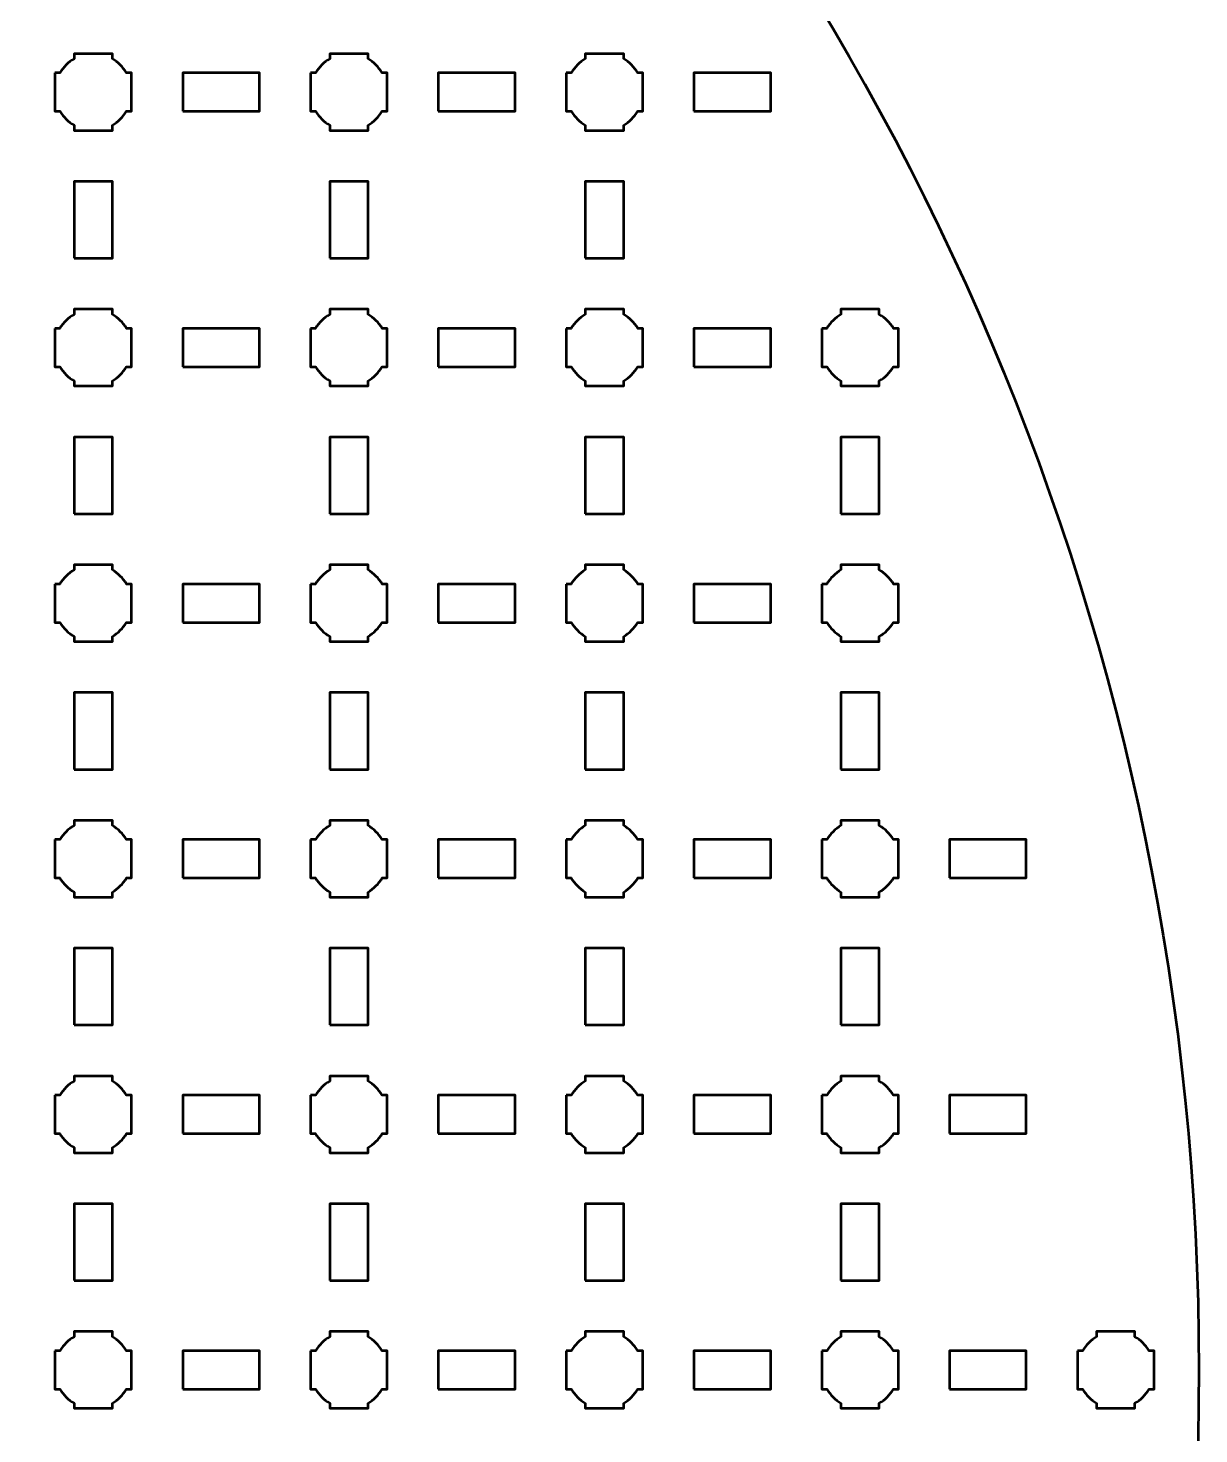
# Model space of a CAD drawing. Header units: centimetres. Extents: x -31.1 to 10.1, y -35.5 to 5.8.
# Drawn here: x 0.99 to 10.15, y -15.35 to -4.35 of the extents above; entities that cross this region are included whole.
import ezdxf

# ---------------------------------------------------------------- set-up
doc = ezdxf.new("R2010")
doc.units = ezdxf.units.CM
doc.header["$MEASUREMENT"] = 0
doc.layers.add('Layer 1', color=7, linetype='Continuous')

msp = doc.modelspace()

# ---------------------------------------------------------------- linework, layer by layer
at = {"layer": 'Layer 1', "lineweight": 53}
for points in [[(2.2, -5), (2.8, -5), (2.8, -4.7), (2.2, -4.7), (2.2, -5)], [(4.2, -5), (4.8, -5), (4.8, -4.7), (4.2, -4.7), (4.2, -5)], [(6.2, -5), (6.8, -5), (6.8, -4.7), (6.2, -4.7), (6.2, -5)], [(1.35, -6.15), (1.65, -6.15), (1.65, -5.55), (1.35, -5.55), (1.35, -6.15)], [(3.35, -6.15), (3.65, -6.15), (3.65, -5.55), (3.35, -5.55), (3.35, -6.15)], [(5.35, -6.15), (5.65, -6.15), (5.65, -5.55), (5.35, -5.55), (5.35, -6.15)], [(2.2, -7), (2.8, -7), (2.8, -6.7), (2.2, -6.7), (2.2, -7)], [(4.2, -7), (4.8, -7), (4.8, -6.7), (4.2, -6.7), (4.2, -7)], [(6.2, -7), (6.8, -7), (6.8, -6.7), (6.2, -6.7), (6.2, -7)], [(1.35, -8.15), (1.65, -8.15), (1.65, -7.55), (1.35, -7.55), (1.35, -8.15)], [(3.35, -8.15), (3.65, -8.15), (3.65, -7.55), (3.35, -7.55), (3.35, -8.15)], [(5.35, -8.15), (5.65, -8.15), (5.65, -7.55), (5.35, -7.55), (5.35, -8.15)], [(7.35, -8.15), (7.65, -8.15), (7.65, -7.55), (7.35, -7.55), (7.35, -8.15)], [(2.2, -9), (2.8, -9), (2.8, -8.7), (2.2, -8.7), (2.2, -9)], [(4.2, -9), (4.8, -9), (4.8, -8.7), (4.2, -8.7), (4.2, -9)], [(6.2, -9), (6.8, -9), (6.8, -8.7), (6.2, -8.7), (6.2, -9)], [(1.35, -10.15), (1.65, -10.15), (1.65, -9.55), (1.35, -9.55), (1.35, -10.15)], [(3.35, -10.15), (3.65, -10.15), (3.65, -9.55), (3.35, -9.55), (3.35, -10.15)], [(5.35, -10.15), (5.65, -10.15), (5.65, -9.55), (5.35, -9.55), (5.35, -10.15)], [(7.35, -10.15), (7.65, -10.15), (7.65, -9.55), (7.35, -9.55), (7.35, -10.15)], [(2.2, -11), (2.8, -11), (2.8, -10.7), (2.2, -10.7), (2.2, -11)], [(4.2, -11), (4.8, -11), (4.8, -10.7), (4.2, -10.7), (4.2, -11)], [(6.2, -11), (6.8, -11), (6.8, -10.7), (6.2, -10.7), (6.2, -11)], [(8.2, -11), (8.8, -11), (8.8, -10.7), (8.2, -10.7), (8.2, -11)], [(1.35, -12.15), (1.65, -12.15), (1.65, -11.55), (1.35, -11.55), (1.35, -12.15)], [(3.35, -12.15), (3.65, -12.15), (3.65, -11.55), (3.35, -11.55), (3.35, -12.15)], [(5.35, -12.15), (5.65, -12.15), (5.65, -11.55), (5.35, -11.55), (5.35, -12.15)], [(7.35, -12.15), (7.65, -12.15), (7.65, -11.55), (7.35, -11.55), (7.35, -12.15)], [(2.2, -13), (2.8, -13), (2.8, -12.7), (2.2, -12.7), (2.2, -13)], [(4.2, -13), (4.8, -13), (4.8, -12.7), (4.2, -12.7), (4.2, -13)], [(6.2, -13), (6.8, -13), (6.8, -12.7), (6.2, -12.7), (6.2, -13)], [(8.2, -13), (8.8, -13), (8.8, -12.7), (8.2, -12.7), (8.2, -13)], [(1.35, -14.15), (1.65, -14.15), (1.65, -13.55), (1.35, -13.55), (1.35, -14.15)], [(3.35, -14.15), (3.65, -14.15), (3.65, -13.55), (3.35, -13.55), (3.35, -14.15)], [(5.35, -14.15), (5.65, -14.15), (5.65, -13.55), (5.35, -13.55), (5.35, -14.15)], [(7.35, -14.15), (7.65, -14.15), (7.65, -13.55), (7.35, -13.55), (7.35, -14.15)], [(2.2, -15), (2.8, -15), (2.8, -14.7), (2.2, -14.7), (2.2, -15)], [(4.2, -15), (4.8, -15), (4.8, -14.7), (4.2, -14.7), (4.2, -15)], [(6.2, -15), (6.8, -15), (6.8, -14.7), (6.2, -14.7), (6.2, -15)], [(8.2, -15), (8.8, -15), (8.8, -14.7), (8.2, -14.7), (8.2, -15)]]:
    msp.add_lwpolyline(points, close=True, dxfattribs=at)
at = {"layer": 'Layer 1', "color": 250, "lineweight": 53}
msp.add_ellipse((-10.5, -14.85), major_axis=(0, 20.65), ratio=1, dxfattribs=at)
at = {"layer": 'Layer 1', "lineweight": 53}
for points in [[(1.2, -4.7), (1.2, -4.7), (1.24015, -4.7), (1.24015, -4.7), (1.24015, -4.7), (1.2665, -4.65447), (1.30447, -4.6165), (1.35, -4.59015), (1.35, -4.59015), (1.35, -4.59015), (1.35, -4.55), (1.35, -4.55), (1.35, -4.55), (1.35, -4.55), (1.5, -4.55), (1.5, -4.55), (1.5, -4.55), (1.5, -4.55), (1.65, -4.55), (1.65, -4.55), (1.65, -4.55), (1.65, -4.55), (1.65, -4.59015), (1.65, -4.59015), (1.65, -4.59015), (1.69553, -4.6165), (1.7335, -4.65447), (1.75985, -4.7), (1.75985, -4.7), (1.75985, -4.7), (1.8, -4.7), (1.8, -4.7), (1.8, -4.7), (1.8, -4.7), (1.8, -4.85), (1.8, -4.85), (1.8, -4.85), (1.8, -4.85), (1.8, -5), (1.8, -5), (1.8, -5), (1.8, -5), (1.75985, -5), (1.75985, -5), (1.75985, -5), (1.7335, -5.04553), (1.69553, -5.0835), (1.65, -5.10985), (1.65, -5.10985), (1.65, -5.10985), (1.65, -5.15), (1.65, -5.15), (1.65, -5.15), (1.65, -5.15), (1.5, -5.15), (1.5, -5.15), (1.5, -5.15), (1.5, -5.15), (1.35, -5.15), (1.35, -5.15), (1.35, -5.15), (1.35, -5.15), (1.35, -5.10985), (1.35, -5.10985), (1.35, -5.10985), (1.30447, -5.0835), (1.2665, -5.04553), (1.24015, -5), (1.24015, -5), (1.24015, -5), (1.2, -5), (1.2, -5), (1.2, -5), (1.2, -5), (1.2, -4.85), (1.2, -4.85), (1.2, -4.85), (1.2, -4.85), (1.2, -4.7), (1.2, -4.7)], [(3.2, -4.7), (3.2, -4.7), (3.24015, -4.7), (3.24015, -4.7), (3.24015, -4.7), (3.2665, -4.65447), (3.30447, -4.6165), (3.35, -4.59015), (3.35, -4.59015), (3.35, -4.59015), (3.35, -4.55), (3.35, -4.55), (3.35, -4.55), (3.35, -4.55), (3.5, -4.55), (3.5, -4.55), (3.5, -4.55), (3.5, -4.55), (3.65, -4.55), (3.65, -4.55), (3.65, -4.55), (3.65, -4.55), (3.65, -4.59015), (3.65, -4.59015), (3.65, -4.59015), (3.69553, -4.6165), (3.7335, -4.65447), (3.75985, -4.7), (3.75985, -4.7), (3.75985, -4.7), (3.8, -4.7), (3.8, -4.7), (3.8, -4.7), (3.8, -4.7), (3.8, -4.85), (3.8, -4.85), (3.8, -4.85), (3.8, -4.85), (3.8, -5), (3.8, -5), (3.8, -5), (3.8, -5), (3.75985, -5), (3.75985, -5), (3.75985, -5), (3.7335, -5.04553), (3.69553, -5.0835), (3.65, -5.10985), (3.65, -5.10985), (3.65, -5.10985), (3.65, -5.15), (3.65, -5.15), (3.65, -5.15), (3.65, -5.15), (3.5, -5.15), (3.5, -5.15), (3.5, -5.15), (3.5, -5.15), (3.35, -5.15), (3.35, -5.15), (3.35, -5.15), (3.35, -5.15), (3.35, -5.10985), (3.35, -5.10985), (3.35, -5.10985), (3.30447, -5.0835), (3.2665, -5.04553), (3.24015, -5), (3.24015, -5), (3.24015, -5), (3.2, -5), (3.2, -5), (3.2, -5), (3.2, -5), (3.2, -4.85), (3.2, -4.85), (3.2, -4.85), (3.2, -4.85), (3.2, -4.7), (3.2, -4.7)], [(5.2, -4.7), (5.2, -4.7), (5.24015, -4.7), (5.24015, -4.7), (5.24015, -4.7), (5.2665, -4.65447), (5.30447, -4.6165), (5.35, -4.59015), (5.35, -4.59015), (5.35, -4.59015), (5.35, -4.55), (5.35, -4.55), (5.35, -4.55), (5.35, -4.55), (5.5, -4.55), (5.5, -4.55), (5.5, -4.55), (5.5, -4.55), (5.65, -4.55), (5.65, -4.55), (5.65, -4.55), (5.65, -4.55), (5.65, -4.59015), (5.65, -4.59015), (5.65, -4.59015), (5.69553, -4.6165), (5.7335, -4.65447), (5.75985, -4.7), (5.75985, -4.7), (5.75985, -4.7), (5.8, -4.7), (5.8, -4.7), (5.8, -4.7), (5.8, -4.7), (5.8, -4.85), (5.8, -4.85), (5.8, -4.85), (5.8, -4.85), (5.8, -5), (5.8, -5), (5.8, -5), (5.8, -5), (5.75985, -5), (5.75985, -5), (5.75985, -5), (5.7335, -5.04553), (5.69553, -5.0835), (5.65, -5.10985), (5.65, -5.10985), (5.65, -5.10985), (5.65, -5.15), (5.65, -5.15), (5.65, -5.15), (5.65, -5.15), (5.5, -5.15), (5.5, -5.15), (5.5, -5.15), (5.5, -5.15), (5.35, -5.15), (5.35, -5.15), (5.35, -5.15), (5.35, -5.15), (5.35, -5.10985), (5.35, -5.10985), (5.35, -5.10985), (5.30447, -5.0835), (5.2665, -5.04553), (5.24015, -5), (5.24015, -5), (5.24015, -5), (5.2, -5), (5.2, -5), (5.2, -5), (5.2, -5), (5.2, -4.85), (5.2, -4.85), (5.2, -4.85), (5.2, -4.85), (5.2, -4.7), (5.2, -4.7)], [(1.2, -6.7), (1.2, -6.7), (1.24015, -6.7), (1.24015, -6.7), (1.24015, -6.7), (1.2665, -6.65447), (1.30447, -6.6165), (1.35, -6.59015), (1.35, -6.59015), (1.35, -6.59015), (1.35, -6.55), (1.35, -6.55), (1.35, -6.55), (1.35, -6.55), (1.5, -6.55), (1.5, -6.55), (1.5, -6.55), (1.5, -6.55), (1.65, -6.55), (1.65, -6.55), (1.65, -6.55), (1.65, -6.55), (1.65, -6.59015), (1.65, -6.59015), (1.65, -6.59015), (1.69553, -6.6165), (1.7335, -6.65447), (1.75985, -6.7), (1.75985, -6.7), (1.75985, -6.7), (1.8, -6.7), (1.8, -6.7), (1.8, -6.7), (1.8, -6.7), (1.8, -6.85), (1.8, -6.85), (1.8, -6.85), (1.8, -6.85), (1.8, -7), (1.8, -7), (1.8, -7), (1.8, -7), (1.75985, -7), (1.75985, -7), (1.75985, -7), (1.7335, -7.04553), (1.69553, -7.0835), (1.65, -7.10985), (1.65, -7.10985), (1.65, -7.10985), (1.65, -7.15), (1.65, -7.15), (1.65, -7.15), (1.65, -7.15), (1.5, -7.15), (1.5, -7.15), (1.5, -7.15), (1.5, -7.15), (1.35, -7.15), (1.35, -7.15), (1.35, -7.15), (1.35, -7.15), (1.35, -7.10985), (1.35, -7.10985), (1.35, -7.10985), (1.30447, -7.0835), (1.2665, -7.04553), (1.24015, -7), (1.24015, -7), (1.24015, -7), (1.2, -7), (1.2, -7), (1.2, -7), (1.2, -7), (1.2, -6.85), (1.2, -6.85), (1.2, -6.85), (1.2, -6.85), (1.2, -6.7), (1.2, -6.7)], [(3.2, -6.7), (3.2, -6.7), (3.24015, -6.7), (3.24015, -6.7), (3.24015, -6.7), (3.2665, -6.65447), (3.30447, -6.6165), (3.35, -6.59015), (3.35, -6.59015), (3.35, -6.59015), (3.35, -6.55), (3.35, -6.55), (3.35, -6.55), (3.35, -6.55), (3.5, -6.55), (3.5, -6.55), (3.5, -6.55), (3.5, -6.55), (3.65, -6.55), (3.65, -6.55), (3.65, -6.55), (3.65, -6.55), (3.65, -6.59015), (3.65, -6.59015), (3.65, -6.59015), (3.69553, -6.6165), (3.7335, -6.65447), (3.75985, -6.7), (3.75985, -6.7), (3.75985, -6.7), (3.8, -6.7), (3.8, -6.7), (3.8, -6.7), (3.8, -6.7), (3.8, -6.85), (3.8, -6.85), (3.8, -6.85), (3.8, -6.85), (3.8, -7), (3.8, -7), (3.8, -7), (3.8, -7), (3.75985, -7), (3.75985, -7), (3.75985, -7), (3.7335, -7.04553), (3.69553, -7.0835), (3.65, -7.10985), (3.65, -7.10985), (3.65, -7.10985), (3.65, -7.15), (3.65, -7.15), (3.65, -7.15), (3.65, -7.15), (3.5, -7.15), (3.5, -7.15), (3.5, -7.15), (3.5, -7.15), (3.35, -7.15), (3.35, -7.15), (3.35, -7.15), (3.35, -7.15), (3.35, -7.10985), (3.35, -7.10985), (3.35, -7.10985), (3.30447, -7.0835), (3.2665, -7.04553), (3.24015, -7), (3.24015, -7), (3.24015, -7), (3.2, -7), (3.2, -7), (3.2, -7), (3.2, -7), (3.2, -6.85), (3.2, -6.85), (3.2, -6.85), (3.2, -6.85), (3.2, -6.7), (3.2, -6.7)], [(5.2, -6.7), (5.2, -6.7), (5.24015, -6.7), (5.24015, -6.7), (5.24015, -6.7), (5.2665, -6.65447), (5.30447, -6.6165), (5.35, -6.59015), (5.35, -6.59015), (5.35, -6.59015), (5.35, -6.55), (5.35, -6.55), (5.35, -6.55), (5.35, -6.55), (5.5, -6.55), (5.5, -6.55), (5.5, -6.55), (5.5, -6.55), (5.65, -6.55), (5.65, -6.55), (5.65, -6.55), (5.65, -6.55), (5.65, -6.59015), (5.65, -6.59015), (5.65, -6.59015), (5.69553, -6.6165), (5.7335, -6.65447), (5.75985, -6.7), (5.75985, -6.7), (5.75985, -6.7), (5.8, -6.7), (5.8, -6.7), (5.8, -6.7), (5.8, -6.7), (5.8, -6.85), (5.8, -6.85), (5.8, -6.85), (5.8, -6.85), (5.8, -7), (5.8, -7), (5.8, -7), (5.8, -7), (5.75985, -7), (5.75985, -7), (5.75985, -7), (5.7335, -7.04553), (5.69553, -7.0835), (5.65, -7.10985), (5.65, -7.10985), (5.65, -7.10985), (5.65, -7.15), (5.65, -7.15), (5.65, -7.15), (5.65, -7.15), (5.5, -7.15), (5.5, -7.15), (5.5, -7.15), (5.5, -7.15), (5.35, -7.15), (5.35, -7.15), (5.35, -7.15), (5.35, -7.15), (5.35, -7.10985), (5.35, -7.10985), (5.35, -7.10985), (5.30447, -7.0835), (5.2665, -7.04553), (5.24015, -7), (5.24015, -7), (5.24015, -7), (5.2, -7), (5.2, -7), (5.2, -7), (5.2, -7), (5.2, -6.85), (5.2, -6.85), (5.2, -6.85), (5.2, -6.85), (5.2, -6.7), (5.2, -6.7)], [(7.2, -6.7), (7.2, -6.7), (7.24015, -6.7), (7.24015, -6.7), (7.24015, -6.7), (7.2665, -6.65447), (7.30447, -6.6165), (7.35, -6.59015), (7.35, -6.59015), (7.35, -6.59015), (7.35, -6.55), (7.35, -6.55), (7.35, -6.55), (7.35, -6.55), (7.5, -6.55), (7.5, -6.55), (7.5, -6.55), (7.5, -6.55), (7.65, -6.55), (7.65, -6.55), (7.65, -6.55), (7.65, -6.55), (7.65, -6.59015), (7.65, -6.59015), (7.65, -6.59015), (7.69553, -6.6165), (7.7335, -6.65447), (7.75985, -6.7), (7.75985, -6.7), (7.75985, -6.7), (7.8, -6.7), (7.8, -6.7), (7.8, -6.7), (7.8, -6.7), (7.8, -6.85), (7.8, -6.85), (7.8, -6.85), (7.8, -6.85), (7.8, -7), (7.8, -7), (7.8, -7), (7.8, -7), (7.75985, -7), (7.75985, -7), (7.75985, -7), (7.7335, -7.04553), (7.69553, -7.0835), (7.65, -7.10985), (7.65, -7.10985), (7.65, -7.10985), (7.65, -7.15), (7.65, -7.15), (7.65, -7.15), (7.65, -7.15), (7.5, -7.15), (7.5, -7.15), (7.5, -7.15), (7.5, -7.15), (7.35, -7.15), (7.35, -7.15), (7.35, -7.15), (7.35, -7.15), (7.35, -7.10985), (7.35, -7.10985), (7.35, -7.10985), (7.30447, -7.0835), (7.2665, -7.04553), (7.24015, -7), (7.24015, -7), (7.24015, -7), (7.2, -7), (7.2, -7), (7.2, -7), (7.2, -7), (7.2, -6.85), (7.2, -6.85), (7.2, -6.85), (7.2, -6.85), (7.2, -6.7), (7.2, -6.7)], [(1.2, -8.7), (1.2, -8.7), (1.24015, -8.7), (1.24015, -8.7), (1.24015, -8.7), (1.2665, -8.65447), (1.30447, -8.6165), (1.35, -8.59015), (1.35, -8.59015), (1.35, -8.59015), (1.35, -8.55), (1.35, -8.55), (1.35, -8.55), (1.35, -8.55), (1.5, -8.55), (1.5, -8.55), (1.5, -8.55), (1.5, -8.55), (1.65, -8.55), (1.65, -8.55), (1.65, -8.55), (1.65, -8.55), (1.65, -8.59015), (1.65, -8.59015), (1.65, -8.59015), (1.69553, -8.6165), (1.7335, -8.65447), (1.75985, -8.7), (1.75985, -8.7), (1.75985, -8.7), (1.8, -8.7), (1.8, -8.7), (1.8, -8.7), (1.8, -8.7), (1.8, -8.85), (1.8, -8.85), (1.8, -8.85), (1.8, -8.85), (1.8, -9), (1.8, -9), (1.8, -9), (1.8, -9), (1.75985, -9), (1.75985, -9), (1.75985, -9), (1.7335, -9.04553), (1.69553, -9.0835), (1.65, -9.10985), (1.65, -9.10985), (1.65, -9.10985), (1.65, -9.15), (1.65, -9.15), (1.65, -9.15), (1.65, -9.15), (1.5, -9.15), (1.5, -9.15), (1.5, -9.15), (1.5, -9.15), (1.35, -9.15), (1.35, -9.15), (1.35, -9.15), (1.35, -9.15), (1.35, -9.10985), (1.35, -9.10985), (1.35, -9.10985), (1.30447, -9.0835), (1.2665, -9.04553), (1.24015, -9), (1.24015, -9), (1.24015, -9), (1.2, -9), (1.2, -9), (1.2, -9), (1.2, -9), (1.2, -8.85), (1.2, -8.85), (1.2, -8.85), (1.2, -8.85), (1.2, -8.7), (1.2, -8.7)], [(3.2, -8.7), (3.2, -8.7), (3.24015, -8.7), (3.24015, -8.7), (3.24015, -8.7), (3.2665, -8.65447), (3.30447, -8.6165), (3.35, -8.59015), (3.35, -8.59015), (3.35, -8.59015), (3.35, -8.55), (3.35, -8.55), (3.35, -8.55), (3.35, -8.55), (3.5, -8.55), (3.5, -8.55), (3.5, -8.55), (3.5, -8.55), (3.65, -8.55), (3.65, -8.55), (3.65, -8.55), (3.65, -8.55), (3.65, -8.59015), (3.65, -8.59015), (3.65, -8.59015), (3.69553, -8.6165), (3.7335, -8.65447), (3.75985, -8.7), (3.75985, -8.7), (3.75985, -8.7), (3.8, -8.7), (3.8, -8.7), (3.8, -8.7), (3.8, -8.7), (3.8, -8.85), (3.8, -8.85), (3.8, -8.85), (3.8, -8.85), (3.8, -9), (3.8, -9), (3.8, -9), (3.8, -9), (3.75985, -9), (3.75985, -9), (3.75985, -9), (3.7335, -9.04553), (3.69553, -9.0835), (3.65, -9.10985), (3.65, -9.10985), (3.65, -9.10985), (3.65, -9.15), (3.65, -9.15), (3.65, -9.15), (3.65, -9.15), (3.5, -9.15), (3.5, -9.15), (3.5, -9.15), (3.5, -9.15), (3.35, -9.15), (3.35, -9.15), (3.35, -9.15), (3.35, -9.15), (3.35, -9.10985), (3.35, -9.10985), (3.35, -9.10985), (3.30447, -9.0835), (3.2665, -9.04553), (3.24015, -9), (3.24015, -9), (3.24015, -9), (3.2, -9), (3.2, -9), (3.2, -9), (3.2, -9), (3.2, -8.85), (3.2, -8.85), (3.2, -8.85), (3.2, -8.85), (3.2, -8.7), (3.2, -8.7)], [(5.2, -8.7), (5.2, -8.7), (5.24015, -8.7), (5.24015, -8.7), (5.24015, -8.7), (5.2665, -8.65447), (5.30447, -8.6165), (5.35, -8.59015), (5.35, -8.59015), (5.35, -8.59015), (5.35, -8.55), (5.35, -8.55), (5.35, -8.55), (5.35, -8.55), (5.5, -8.55), (5.5, -8.55), (5.5, -8.55), (5.5, -8.55), (5.65, -8.55), (5.65, -8.55), (5.65, -8.55), (5.65, -8.55), (5.65, -8.59015), (5.65, -8.59015), (5.65, -8.59015), (5.69553, -8.6165), (5.7335, -8.65447), (5.75985, -8.7), (5.75985, -8.7), (5.75985, -8.7), (5.8, -8.7), (5.8, -8.7), (5.8, -8.7), (5.8, -8.7), (5.8, -8.85), (5.8, -8.85), (5.8, -8.85), (5.8, -8.85), (5.8, -9), (5.8, -9), (5.8, -9), (5.8, -9), (5.75985, -9), (5.75985, -9), (5.75985, -9), (5.7335, -9.04553), (5.69553, -9.0835), (5.65, -9.10985), (5.65, -9.10985), (5.65, -9.10985), (5.65, -9.15), (5.65, -9.15), (5.65, -9.15), (5.65, -9.15), (5.5, -9.15), (5.5, -9.15), (5.5, -9.15), (5.5, -9.15), (5.35, -9.15), (5.35, -9.15), (5.35, -9.15), (5.35, -9.15), (5.35, -9.10985), (5.35, -9.10985), (5.35, -9.10985), (5.30447, -9.0835), (5.2665, -9.04553), (5.24015, -9), (5.24015, -9), (5.24015, -9), (5.2, -9), (5.2, -9), (5.2, -9), (5.2, -9), (5.2, -8.85), (5.2, -8.85), (5.2, -8.85), (5.2, -8.85), (5.2, -8.7), (5.2, -8.7)], [(7.2, -8.7), (7.2, -8.7), (7.24015, -8.7), (7.24015, -8.7), (7.24015, -8.7), (7.2665, -8.65447), (7.30447, -8.6165), (7.35, -8.59015), (7.35, -8.59015), (7.35, -8.59015), (7.35, -8.55), (7.35, -8.55), (7.35, -8.55), (7.35, -8.55), (7.5, -8.55), (7.5, -8.55), (7.5, -8.55), (7.5, -8.55), (7.65, -8.55), (7.65, -8.55), (7.65, -8.55), (7.65, -8.55), (7.65, -8.59015), (7.65, -8.59015), (7.65, -8.59015), (7.69553, -8.6165), (7.7335, -8.65447), (7.75985, -8.7), (7.75985, -8.7), (7.75985, -8.7), (7.8, -8.7), (7.8, -8.7), (7.8, -8.7), (7.8, -8.7), (7.8, -8.85), (7.8, -8.85), (7.8, -8.85), (7.8, -8.85), (7.8, -9), (7.8, -9), (7.8, -9), (7.8, -9), (7.75985, -9), (7.75985, -9), (7.75985, -9), (7.7335, -9.04553), (7.69553, -9.0835), (7.65, -9.10985), (7.65, -9.10985), (7.65, -9.10985), (7.65, -9.15), (7.65, -9.15), (7.65, -9.15), (7.65, -9.15), (7.5, -9.15), (7.5, -9.15), (7.5, -9.15), (7.5, -9.15), (7.35, -9.15), (7.35, -9.15), (7.35, -9.15), (7.35, -9.15), (7.35, -9.10985), (7.35, -9.10985), (7.35, -9.10985), (7.30447, -9.0835), (7.2665, -9.04553), (7.24015, -9), (7.24015, -9), (7.24015, -9), (7.2, -9), (7.2, -9), (7.2, -9), (7.2, -9), (7.2, -8.85), (7.2, -8.85), (7.2, -8.85), (7.2, -8.85), (7.2, -8.7), (7.2, -8.7)], [(1.2, -10.7), (1.2, -10.7), (1.24015, -10.7), (1.24015, -10.7), (1.24015, -10.7), (1.2665, -10.65447), (1.30447, -10.6165), (1.35, -10.59015), (1.35, -10.59015), (1.35, -10.59015), (1.35, -10.55), (1.35, -10.55), (1.35, -10.55), (1.35, -10.55), (1.5, -10.55), (1.5, -10.55), (1.5, -10.55), (1.5, -10.55), (1.65, -10.55), (1.65, -10.55), (1.65, -10.55), (1.65, -10.55), (1.65, -10.59015), (1.65, -10.59015), (1.65, -10.59015), (1.69553, -10.6165), (1.7335, -10.65447), (1.75985, -10.7), (1.75985, -10.7), (1.75985, -10.7), (1.8, -10.7), (1.8, -10.7), (1.8, -10.7), (1.8, -10.7), (1.8, -10.85), (1.8, -10.85), (1.8, -10.85), (1.8, -10.85), (1.8, -11), (1.8, -11), (1.8, -11), (1.8, -11), (1.75985, -11), (1.75985, -11), (1.75985, -11), (1.7335, -11.04553), (1.69553, -11.0835), (1.65, -11.10985), (1.65, -11.10985), (1.65, -11.10985), (1.65, -11.15), (1.65, -11.15), (1.65, -11.15), (1.65, -11.15), (1.5, -11.15), (1.5, -11.15), (1.5, -11.15), (1.5, -11.15), (1.35, -11.15), (1.35, -11.15), (1.35, -11.15), (1.35, -11.15), (1.35, -11.10985), (1.35, -11.10985), (1.35, -11.10985), (1.30447, -11.0835), (1.2665, -11.04553), (1.24015, -11), (1.24015, -11), (1.24015, -11), (1.2, -11), (1.2, -11), (1.2, -11), (1.2, -11), (1.2, -10.85), (1.2, -10.85), (1.2, -10.85), (1.2, -10.85), (1.2, -10.7), (1.2, -10.7)], [(3.2, -10.7), (3.2, -10.7), (3.24015, -10.7), (3.24015, -10.7), (3.24015, -10.7), (3.2665, -10.65447), (3.30447, -10.6165), (3.35, -10.59015), (3.35, -10.59015), (3.35, -10.59015), (3.35, -10.55), (3.35, -10.55), (3.35, -10.55), (3.35, -10.55), (3.5, -10.55), (3.5, -10.55), (3.5, -10.55), (3.5, -10.55), (3.65, -10.55), (3.65, -10.55), (3.65, -10.55), (3.65, -10.55), (3.65, -10.59015), (3.65, -10.59015), (3.65, -10.59015), (3.69553, -10.6165), (3.7335, -10.65447), (3.75985, -10.7), (3.75985, -10.7), (3.75985, -10.7), (3.8, -10.7), (3.8, -10.7), (3.8, -10.7), (3.8, -10.7), (3.8, -10.85), (3.8, -10.85), (3.8, -10.85), (3.8, -10.85), (3.8, -11), (3.8, -11), (3.8, -11), (3.8, -11), (3.75985, -11), (3.75985, -11), (3.75985, -11), (3.7335, -11.04553), (3.69553, -11.0835), (3.65, -11.10985), (3.65, -11.10985), (3.65, -11.10985), (3.65, -11.15), (3.65, -11.15), (3.65, -11.15), (3.65, -11.15), (3.5, -11.15), (3.5, -11.15), (3.5, -11.15), (3.5, -11.15), (3.35, -11.15), (3.35, -11.15), (3.35, -11.15), (3.35, -11.15), (3.35, -11.10985), (3.35, -11.10985), (3.35, -11.10985), (3.30447, -11.0835), (3.2665, -11.04553), (3.24015, -11), (3.24015, -11), (3.24015, -11), (3.2, -11), (3.2, -11), (3.2, -11), (3.2, -11), (3.2, -10.85), (3.2, -10.85), (3.2, -10.85), (3.2, -10.85), (3.2, -10.7), (3.2, -10.7)], [(5.2, -10.7), (5.2, -10.7), (5.24015, -10.7), (5.24015, -10.7), (5.24015, -10.7), (5.2665, -10.65447), (5.30447, -10.6165), (5.35, -10.59015), (5.35, -10.59015), (5.35, -10.59015), (5.35, -10.55), (5.35, -10.55), (5.35, -10.55), (5.35, -10.55), (5.5, -10.55), (5.5, -10.55), (5.5, -10.55), (5.5, -10.55), (5.65, -10.55), (5.65, -10.55), (5.65, -10.55), (5.65, -10.55), (5.65, -10.59015), (5.65, -10.59015), (5.65, -10.59015), (5.69553, -10.6165), (5.7335, -10.65447), (5.75985, -10.7), (5.75985, -10.7), (5.75985, -10.7), (5.8, -10.7), (5.8, -10.7), (5.8, -10.7), (5.8, -10.7), (5.8, -10.85), (5.8, -10.85), (5.8, -10.85), (5.8, -10.85), (5.8, -11), (5.8, -11), (5.8, -11), (5.8, -11), (5.75985, -11), (5.75985, -11), (5.75985, -11), (5.7335, -11.04553), (5.69553, -11.0835), (5.65, -11.10985), (5.65, -11.10985), (5.65, -11.10985), (5.65, -11.15), (5.65, -11.15), (5.65, -11.15), (5.65, -11.15), (5.5, -11.15), (5.5, -11.15), (5.5, -11.15), (5.5, -11.15), (5.35, -11.15), (5.35, -11.15), (5.35, -11.15), (5.35, -11.15), (5.35, -11.10985), (5.35, -11.10985), (5.35, -11.10985), (5.30447, -11.0835), (5.2665, -11.04553), (5.24015, -11), (5.24015, -11), (5.24015, -11), (5.2, -11), (5.2, -11), (5.2, -11), (5.2, -11), (5.2, -10.85), (5.2, -10.85), (5.2, -10.85), (5.2, -10.85), (5.2, -10.7), (5.2, -10.7)], [(7.2, -10.7), (7.2, -10.7), (7.24015, -10.7), (7.24015, -10.7), (7.24015, -10.7), (7.2665, -10.65447), (7.30447, -10.6165), (7.35, -10.59015), (7.35, -10.59015), (7.35, -10.59015), (7.35, -10.55), (7.35, -10.55), (7.35, -10.55), (7.35, -10.55), (7.5, -10.55), (7.5, -10.55), (7.5, -10.55), (7.5, -10.55), (7.65, -10.55), (7.65, -10.55), (7.65, -10.55), (7.65, -10.55), (7.65, -10.59015), (7.65, -10.59015), (7.65, -10.59015), (7.69553, -10.6165), (7.7335, -10.65447), (7.75985, -10.7), (7.75985, -10.7), (7.75985, -10.7), (7.8, -10.7), (7.8, -10.7), (7.8, -10.7), (7.8, -10.7), (7.8, -10.85), (7.8, -10.85), (7.8, -10.85), (7.8, -10.85), (7.8, -11), (7.8, -11), (7.8, -11), (7.8, -11), (7.75985, -11), (7.75985, -11), (7.75985, -11), (7.7335, -11.04553), (7.69553, -11.0835), (7.65, -11.10985), (7.65, -11.10985), (7.65, -11.10985), (7.65, -11.15), (7.65, -11.15), (7.65, -11.15), (7.65, -11.15), (7.5, -11.15), (7.5, -11.15), (7.5, -11.15), (7.5, -11.15), (7.35, -11.15), (7.35, -11.15), (7.35, -11.15), (7.35, -11.15), (7.35, -11.10985), (7.35, -11.10985), (7.35, -11.10985), (7.30447, -11.0835), (7.2665, -11.04553), (7.24015, -11), (7.24015, -11), (7.24015, -11), (7.2, -11), (7.2, -11), (7.2, -11), (7.2, -11), (7.2, -10.85), (7.2, -10.85), (7.2, -10.85), (7.2, -10.85), (7.2, -10.7), (7.2, -10.7)], [(1.2, -12.7), (1.2, -12.7), (1.24015, -12.7), (1.24015, -12.7), (1.24015, -12.7), (1.2665, -12.65447), (1.30447, -12.6165), (1.35, -12.59015), (1.35, -12.59015), (1.35, -12.59015), (1.35, -12.55), (1.35, -12.55), (1.35, -12.55), (1.35, -12.55), (1.5, -12.55), (1.5, -12.55), (1.5, -12.55), (1.5, -12.55), (1.65, -12.55), (1.65, -12.55), (1.65, -12.55), (1.65, -12.55), (1.65, -12.59015), (1.65, -12.59015), (1.65, -12.59015), (1.69553, -12.6165), (1.7335, -12.65447), (1.75985, -12.7), (1.75985, -12.7), (1.75985, -12.7), (1.8, -12.7), (1.8, -12.7), (1.8, -12.7), (1.8, -12.7), (1.8, -12.85), (1.8, -12.85), (1.8, -12.85), (1.8, -12.85), (1.8, -13), (1.8, -13), (1.8, -13), (1.8, -13), (1.75985, -13), (1.75985, -13), (1.75985, -13), (1.7335, -13.04553), (1.69553, -13.0835), (1.65, -13.10985), (1.65, -13.10985), (1.65, -13.10985), (1.65, -13.15), (1.65, -13.15), (1.65, -13.15), (1.65, -13.15), (1.5, -13.15), (1.5, -13.15), (1.5, -13.15), (1.5, -13.15), (1.35, -13.15), (1.35, -13.15), (1.35, -13.15), (1.35, -13.15), (1.35, -13.10985), (1.35, -13.10985), (1.35, -13.10985), (1.30447, -13.0835), (1.2665, -13.04553), (1.24015, -13), (1.24015, -13), (1.24015, -13), (1.2, -13), (1.2, -13), (1.2, -13), (1.2, -13), (1.2, -12.85), (1.2, -12.85), (1.2, -12.85), (1.2, -12.85), (1.2, -12.7), (1.2, -12.7)], [(3.2, -12.7), (3.2, -12.7), (3.24015, -12.7), (3.24015, -12.7), (3.24015, -12.7), (3.2665, -12.65447), (3.30447, -12.6165), (3.35, -12.59015), (3.35, -12.59015), (3.35, -12.59015), (3.35, -12.55), (3.35, -12.55), (3.35, -12.55), (3.35, -12.55), (3.5, -12.55), (3.5, -12.55), (3.5, -12.55), (3.5, -12.55), (3.65, -12.55), (3.65, -12.55), (3.65, -12.55), (3.65, -12.55), (3.65, -12.59015), (3.65, -12.59015), (3.65, -12.59015), (3.69553, -12.6165), (3.7335, -12.65447), (3.75985, -12.7), (3.75985, -12.7), (3.75985, -12.7), (3.8, -12.7), (3.8, -12.7), (3.8, -12.7), (3.8, -12.7), (3.8, -12.85), (3.8, -12.85), (3.8, -12.85), (3.8, -12.85), (3.8, -13), (3.8, -13), (3.8, -13), (3.8, -13), (3.75985, -13), (3.75985, -13), (3.75985, -13), (3.7335, -13.04553), (3.69553, -13.0835), (3.65, -13.10985), (3.65, -13.10985), (3.65, -13.10985), (3.65, -13.15), (3.65, -13.15), (3.65, -13.15), (3.65, -13.15), (3.5, -13.15), (3.5, -13.15), (3.5, -13.15), (3.5, -13.15), (3.35, -13.15), (3.35, -13.15), (3.35, -13.15), (3.35, -13.15), (3.35, -13.10985), (3.35, -13.10985), (3.35, -13.10985), (3.30447, -13.0835), (3.2665, -13.04553), (3.24015, -13), (3.24015, -13), (3.24015, -13), (3.2, -13), (3.2, -13), (3.2, -13), (3.2, -13), (3.2, -12.85), (3.2, -12.85), (3.2, -12.85), (3.2, -12.85), (3.2, -12.7), (3.2, -12.7)], [(5.2, -12.7), (5.2, -12.7), (5.24015, -12.7), (5.24015, -12.7), (5.24015, -12.7), (5.2665, -12.65447), (5.30447, -12.6165), (5.35, -12.59015), (5.35, -12.59015), (5.35, -12.59015), (5.35, -12.55), (5.35, -12.55), (5.35, -12.55), (5.35, -12.55), (5.5, -12.55), (5.5, -12.55), (5.5, -12.55), (5.5, -12.55), (5.65, -12.55), (5.65, -12.55), (5.65, -12.55), (5.65, -12.55), (5.65, -12.59015), (5.65, -12.59015), (5.65, -12.59015), (5.69553, -12.6165), (5.7335, -12.65447), (5.75985, -12.7), (5.75985, -12.7), (5.75985, -12.7), (5.8, -12.7), (5.8, -12.7), (5.8, -12.7), (5.8, -12.7), (5.8, -12.85), (5.8, -12.85), (5.8, -12.85), (5.8, -12.85), (5.8, -13), (5.8, -13), (5.8, -13), (5.8, -13), (5.75985, -13), (5.75985, -13), (5.75985, -13), (5.7335, -13.04553), (5.69553, -13.0835), (5.65, -13.10985), (5.65, -13.10985), (5.65, -13.10985), (5.65, -13.15), (5.65, -13.15), (5.65, -13.15), (5.65, -13.15), (5.5, -13.15), (5.5, -13.15), (5.5, -13.15), (5.5, -13.15), (5.35, -13.15), (5.35, -13.15), (5.35, -13.15), (5.35, -13.15), (5.35, -13.10985), (5.35, -13.10985), (5.35, -13.10985), (5.30447, -13.0835), (5.2665, -13.04553), (5.24015, -13), (5.24015, -13), (5.24015, -13), (5.2, -13), (5.2, -13), (5.2, -13), (5.2, -13), (5.2, -12.85), (5.2, -12.85), (5.2, -12.85), (5.2, -12.85), (5.2, -12.7), (5.2, -12.7)], [(7.2, -12.7), (7.2, -12.7), (7.24015, -12.7), (7.24015, -12.7), (7.24015, -12.7), (7.2665, -12.65447), (7.30447, -12.6165), (7.35, -12.59015), (7.35, -12.59015), (7.35, -12.59015), (7.35, -12.55), (7.35, -12.55), (7.35, -12.55), (7.35, -12.55), (7.5, -12.55), (7.5, -12.55), (7.5, -12.55), (7.5, -12.55), (7.65, -12.55), (7.65, -12.55), (7.65, -12.55), (7.65, -12.55), (7.65, -12.59015), (7.65, -12.59015), (7.65, -12.59015), (7.69553, -12.6165), (7.7335, -12.65447), (7.75985, -12.7), (7.75985, -12.7), (7.75985, -12.7), (7.8, -12.7), (7.8, -12.7), (7.8, -12.7), (7.8, -12.7), (7.8, -12.85), (7.8, -12.85), (7.8, -12.85), (7.8, -12.85), (7.8, -13), (7.8, -13), (7.8, -13), (7.8, -13), (7.75985, -13), (7.75985, -13), (7.75985, -13), (7.7335, -13.04553), (7.69553, -13.0835), (7.65, -13.10985), (7.65, -13.10985), (7.65, -13.10985), (7.65, -13.15), (7.65, -13.15), (7.65, -13.15), (7.65, -13.15), (7.5, -13.15), (7.5, -13.15), (7.5, -13.15), (7.5, -13.15), (7.35, -13.15), (7.35, -13.15), (7.35, -13.15), (7.35, -13.15), (7.35, -13.10985), (7.35, -13.10985), (7.35, -13.10985), (7.30447, -13.0835), (7.2665, -13.04553), (7.24015, -13), (7.24015, -13), (7.24015, -13), (7.2, -13), (7.2, -13), (7.2, -13), (7.2, -13), (7.2, -12.85), (7.2, -12.85), (7.2, -12.85), (7.2, -12.85), (7.2, -12.7), (7.2, -12.7)], [(1.2, -14.7), (1.2, -14.7), (1.24015, -14.7), (1.24015, -14.7), (1.24015, -14.7), (1.2665, -14.65447), (1.30447, -14.6165), (1.35, -14.59015), (1.35, -14.59015), (1.35, -14.59015), (1.35, -14.55), (1.35, -14.55), (1.35, -14.55), (1.35, -14.55), (1.5, -14.55), (1.5, -14.55), (1.5, -14.55), (1.5, -14.55), (1.65, -14.55), (1.65, -14.55), (1.65, -14.55), (1.65, -14.55), (1.65, -14.59015), (1.65, -14.59015), (1.65, -14.59015), (1.69553, -14.6165), (1.7335, -14.65447), (1.75985, -14.7), (1.75985, -14.7), (1.75985, -14.7), (1.8, -14.7), (1.8, -14.7), (1.8, -14.7), (1.8, -14.7), (1.8, -14.85), (1.8, -14.85), (1.8, -14.85), (1.8, -14.85), (1.8, -15), (1.8, -15), (1.8, -15), (1.8, -15), (1.75985, -15), (1.75985, -15), (1.75985, -15), (1.7335, -15.04553), (1.69553, -15.0835), (1.65, -15.10985), (1.65, -15.10985), (1.65, -15.10985), (1.65, -15.15), (1.65, -15.15), (1.65, -15.15), (1.65, -15.15), (1.5, -15.15), (1.5, -15.15), (1.5, -15.15), (1.5, -15.15), (1.35, -15.15), (1.35, -15.15), (1.35, -15.15), (1.35, -15.15), (1.35, -15.10985), (1.35, -15.10985), (1.35, -15.10985), (1.30447, -15.0835), (1.2665, -15.04553), (1.24015, -15), (1.24015, -15), (1.24015, -15), (1.2, -15), (1.2, -15), (1.2, -15), (1.2, -15), (1.2, -14.85), (1.2, -14.85), (1.2, -14.85), (1.2, -14.85), (1.2, -14.7), (1.2, -14.7)], [(3.2, -14.7), (3.2, -14.7), (3.24015, -14.7), (3.24015, -14.7), (3.24015, -14.7), (3.2665, -14.65447), (3.30447, -14.6165), (3.35, -14.59015), (3.35, -14.59015), (3.35, -14.59015), (3.35, -14.55), (3.35, -14.55), (3.35, -14.55), (3.35, -14.55), (3.5, -14.55), (3.5, -14.55), (3.5, -14.55), (3.5, -14.55), (3.65, -14.55), (3.65, -14.55), (3.65, -14.55), (3.65, -14.55), (3.65, -14.59015), (3.65, -14.59015), (3.65, -14.59015), (3.69553, -14.6165), (3.7335, -14.65447), (3.75985, -14.7), (3.75985, -14.7), (3.75985, -14.7), (3.8, -14.7), (3.8, -14.7), (3.8, -14.7), (3.8, -14.7), (3.8, -14.85), (3.8, -14.85), (3.8, -14.85), (3.8, -14.85), (3.8, -15), (3.8, -15), (3.8, -15), (3.8, -15), (3.75985, -15), (3.75985, -15), (3.75985, -15), (3.7335, -15.04553), (3.69553, -15.0835), (3.65, -15.10985), (3.65, -15.10985), (3.65, -15.10985), (3.65, -15.15), (3.65, -15.15), (3.65, -15.15), (3.65, -15.15), (3.5, -15.15), (3.5, -15.15), (3.5, -15.15), (3.5, -15.15), (3.35, -15.15), (3.35, -15.15), (3.35, -15.15), (3.35, -15.15), (3.35, -15.10985), (3.35, -15.10985), (3.35, -15.10985), (3.30447, -15.0835), (3.2665, -15.04553), (3.24015, -15), (3.24015, -15), (3.24015, -15), (3.2, -15), (3.2, -15), (3.2, -15), (3.2, -15), (3.2, -14.85), (3.2, -14.85), (3.2, -14.85), (3.2, -14.85), (3.2, -14.7), (3.2, -14.7)], [(5.2, -14.7), (5.2, -14.7), (5.24015, -14.7), (5.24015, -14.7), (5.24015, -14.7), (5.2665, -14.65447), (5.30447, -14.6165), (5.35, -14.59015), (5.35, -14.59015), (5.35, -14.59015), (5.35, -14.55), (5.35, -14.55), (5.35, -14.55), (5.35, -14.55), (5.5, -14.55), (5.5, -14.55), (5.5, -14.55), (5.5, -14.55), (5.65, -14.55), (5.65, -14.55), (5.65, -14.55), (5.65, -14.55), (5.65, -14.59015), (5.65, -14.59015), (5.65, -14.59015), (5.69553, -14.6165), (5.7335, -14.65447), (5.75985, -14.7), (5.75985, -14.7), (5.75985, -14.7), (5.8, -14.7), (5.8, -14.7), (5.8, -14.7), (5.8, -14.7), (5.8, -14.85), (5.8, -14.85), (5.8, -14.85), (5.8, -14.85), (5.8, -15), (5.8, -15), (5.8, -15), (5.8, -15), (5.75985, -15), (5.75985, -15), (5.75985, -15), (5.7335, -15.04553), (5.69553, -15.0835), (5.65, -15.10985), (5.65, -15.10985), (5.65, -15.10985), (5.65, -15.15), (5.65, -15.15), (5.65, -15.15), (5.65, -15.15), (5.5, -15.15), (5.5, -15.15), (5.5, -15.15), (5.5, -15.15), (5.35, -15.15), (5.35, -15.15), (5.35, -15.15), (5.35, -15.15), (5.35, -15.10985), (5.35, -15.10985), (5.35, -15.10985), (5.30447, -15.0835), (5.2665, -15.04553), (5.24015, -15), (5.24015, -15), (5.24015, -15), (5.2, -15), (5.2, -15), (5.2, -15), (5.2, -15), (5.2, -14.85), (5.2, -14.85), (5.2, -14.85), (5.2, -14.85), (5.2, -14.7), (5.2, -14.7)], [(7.2, -14.7), (7.2, -14.7), (7.24015, -14.7), (7.24015, -14.7), (7.24015, -14.7), (7.2665, -14.65447), (7.30447, -14.6165), (7.35, -14.59015), (7.35, -14.59015), (7.35, -14.59015), (7.35, -14.55), (7.35, -14.55), (7.35, -14.55), (7.35, -14.55), (7.5, -14.55), (7.5, -14.55), (7.5, -14.55), (7.5, -14.55), (7.65, -14.55), (7.65, -14.55), (7.65, -14.55), (7.65, -14.55), (7.65, -14.59015), (7.65, -14.59015), (7.65, -14.59015), (7.69553, -14.6165), (7.7335, -14.65447), (7.75985, -14.7), (7.75985, -14.7), (7.75985, -14.7), (7.8, -14.7), (7.8, -14.7), (7.8, -14.7), (7.8, -14.7), (7.8, -14.85), (7.8, -14.85), (7.8, -14.85), (7.8, -14.85), (7.8, -15), (7.8, -15), (7.8, -15), (7.8, -15), (7.75985, -15), (7.75985, -15), (7.75985, -15), (7.7335, -15.04553), (7.69553, -15.0835), (7.65, -15.10985), (7.65, -15.10985), (7.65, -15.10985), (7.65, -15.15), (7.65, -15.15), (7.65, -15.15), (7.65, -15.15), (7.5, -15.15), (7.5, -15.15), (7.5, -15.15), (7.5, -15.15), (7.35, -15.15), (7.35, -15.15), (7.35, -15.15), (7.35, -15.15), (7.35, -15.10985), (7.35, -15.10985), (7.35, -15.10985), (7.30447, -15.0835), (7.2665, -15.04553), (7.24015, -15), (7.24015, -15), (7.24015, -15), (7.2, -15), (7.2, -15), (7.2, -15), (7.2, -15), (7.2, -14.85), (7.2, -14.85), (7.2, -14.85), (7.2, -14.85), (7.2, -14.7), (7.2, -14.7)], [(9.2, -14.7), (9.2, -14.7), (9.24015, -14.7), (9.24015, -14.7), (9.24015, -14.7), (9.2665, -14.65447), (9.30447, -14.6165), (9.35, -14.59015), (9.35, -14.59015), (9.35, -14.59015), (9.35, -14.55), (9.35, -14.55), (9.35, -14.55), (9.35, -14.55), (9.5, -14.55), (9.5, -14.55), (9.5, -14.55), (9.5, -14.55), (9.65, -14.55), (9.65, -14.55), (9.65, -14.55), (9.65, -14.55), (9.65, -14.59015), (9.65, -14.59015), (9.65, -14.59015), (9.69553, -14.6165), (9.7335, -14.65447), (9.75985, -14.7), (9.75985, -14.7), (9.75985, -14.7), (9.8, -14.7), (9.8, -14.7), (9.8, -14.7), (9.8, -14.7), (9.8, -14.85), (9.8, -14.85), (9.8, -14.85), (9.8, -14.85), (9.8, -15), (9.8, -15), (9.8, -15), (9.8, -15), (9.75985, -15), (9.75985, -15), (9.75985, -15), (9.7335, -15.04553), (9.69553, -15.0835), (9.65, -15.10985), (9.65, -15.10985), (9.65, -15.10985), (9.65, -15.15), (9.65, -15.15), (9.65, -15.15), (9.65, -15.15), (9.5, -15.15), (9.5, -15.15), (9.5, -15.15), (9.5, -15.15), (9.35, -15.15), (9.35, -15.15), (9.35, -15.15), (9.35, -15.15), (9.35, -15.10985), (9.35, -15.10985), (9.35, -15.10985), (9.30447, -15.0835), (9.2665, -15.04553), (9.24015, -15), (9.24015, -15), (9.24015, -15), (9.2, -15), (9.2, -15), (9.2, -15), (9.2, -15), (9.2, -14.85), (9.2, -14.85), (9.2, -14.85), (9.2, -14.85), (9.2, -14.7), (9.2, -14.7)]]:
    msp.add_open_spline(points, degree=3, knots=[0, 0, 0, 0, 0.05, 0.05, 0.05, 0.05, 0.1, 0.1, 0.1, 0.1, 0.15, 0.15, 0.15, 0.15, 0.2, 0.2, 0.2, 0.2, 0.25, 0.25, 0.25, 0.25, 0.3, 0.3, 0.3, 0.3, 0.35, 0.35, 0.35, 0.35, 0.4, 0.4, 0.4, 0.4, 0.45, 0.45, 0.45, 0.45, 0.5, 0.5, 0.5, 0.5, 0.55, 0.55, 0.55, 0.55, 0.6, 0.6, 0.6, 0.6, 0.65, 0.65, 0.65, 0.65, 0.7, 0.7, 0.7, 0.7, 0.75, 0.75, 0.75, 0.75, 0.8, 0.8, 0.8, 0.8, 0.85, 0.85, 0.85, 0.85, 0.9, 0.9, 0.9, 0.9, 0.95, 0.95, 0.95, 0.95, 1, 1, 1, 1], dxfattribs=at)

doc.saveas('drawing.dxf')
